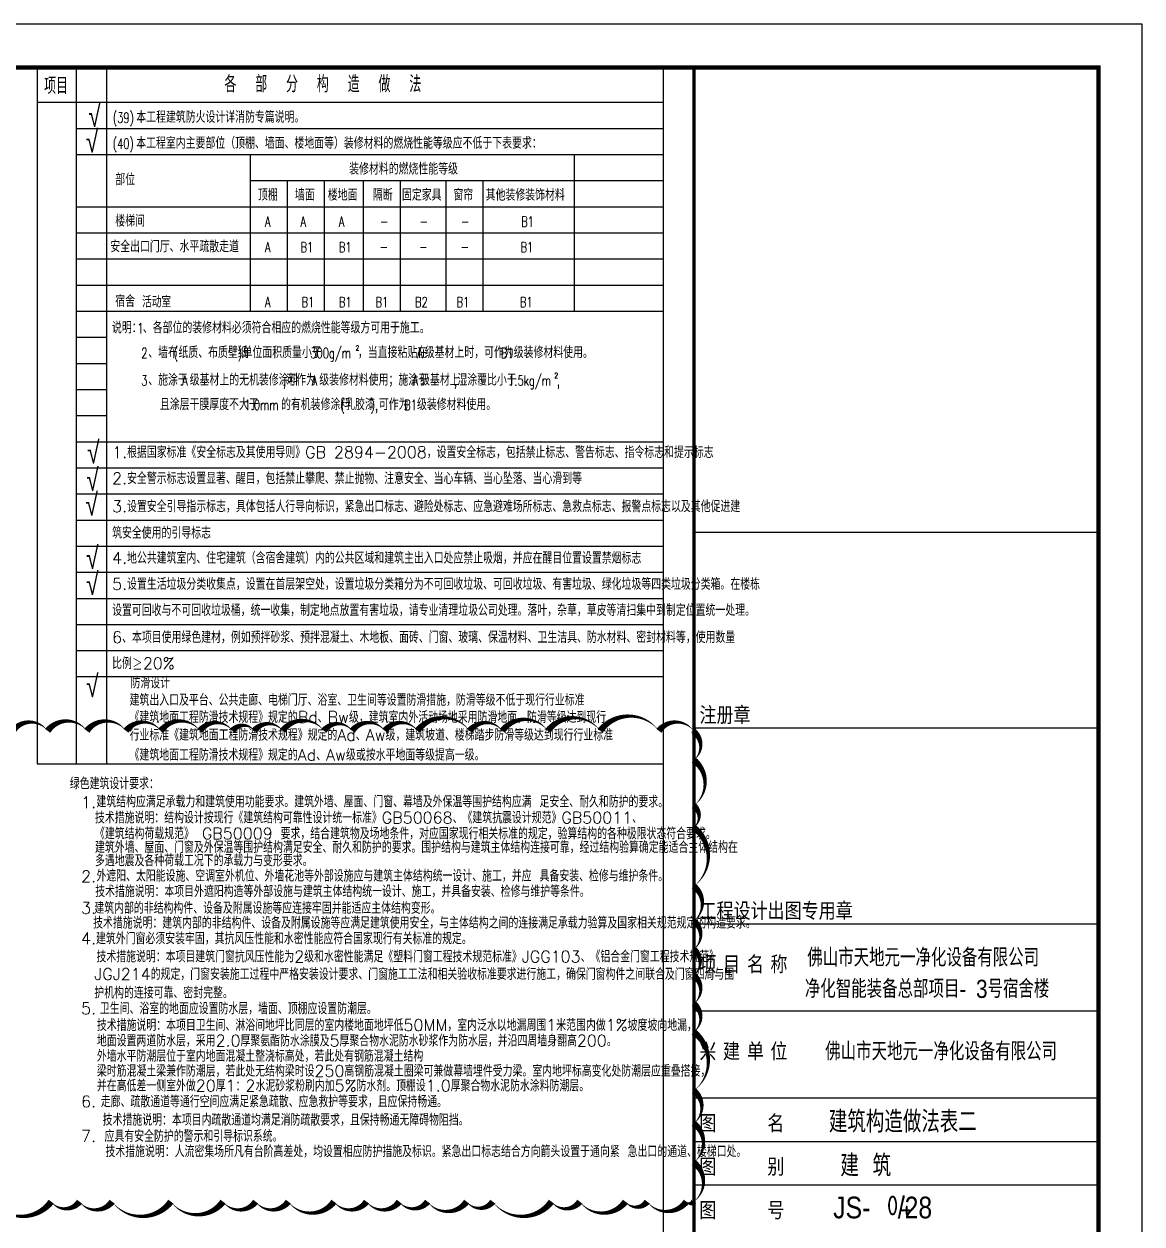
# Model space of a CAD drawing. Extents: x -1041549 to 749950, y -354245 to 17554.
# Drawn here: x -915485 to -889785, y -216377 to -188798 of the extents above; entities that cross this region are included whole.
import ezdxf

# ---------------------------------------------------------------- set-up
doc = ezdxf.new("R2010")
doc.units = 0
doc.header["$LTSCALE"] = 1000
doc.header["$MEASUREMENT"] = 0
for name, color, linetype in [('13', 13, 'Continuous'), ('14', 1, 'Continuous'), ('PUB_TITLE', 4, 'Continuous'), ('填写内容', 7, 'Continuous')]:
    doc.layers.add(name, color=color, linetype=linetype)
doc.layers.add('DIM_MODI', color=6, linetype='Continuous', plot=False)
doc.styles.add('_HZTXT', font='gs_txt.shx', dxfattribs={"width": 0.8, "bigfont": 'HZTXT.shx'})
doc.styles.add('_TCH_DIM', font='SIMPLEX', dxfattribs={"bigfont": 'GBCBIG'})
doc.styles.get("Standard").update_dxf_attribs({"font": 'gbenor.shx', "bigfont": 'gbcbig.shx'})
doc.styles.add('天正', font='SIMPLEX', dxfattribs={"width": 0.8, "bigfont": 'HZTXT'})
doc.styles.add('宋体', font='')
doc.styles.get('宋体').set_extended_font_data('宋体')

# ---------------------------------------------------------------- blocks, each defined once
blk = doc.blocks.new('TUQ')
at = {"layer": '14'}
for p, q in [((-9300, 40000), (-9300, 0)), ((-9300, 40000), (0, 40000)), ((-9300, 29320), (0, 29320)), ((-9300, 24820), (0, 24820)), ((-9300, 20320), (0, 20320)), ((-9300, 18320), (0, 18320)), ((-9300, 16320), (0, 16320)), ((-9300, 15320), (0, 15320)), ((-9300, 14320), (0, 14320))]:
    blk.add_line(p, q, dxfattribs=at)
at = {"layer": '13', "color": 7, "style": '_HZTXT', "width": 0.85}
for s, height, p in [('佛山市天地元一净化设备有限公司', 417.91, (-6694, 19336)), ('净化智能装备总部项目-', 417.91, (-6750, 18616)), ('3号宿舍楼', 417.9, (-2815, 18616)), ('佛山市天地元一净化设备有限公司', 417.91, (-6282, 17179)), ('建  筑', 500, (-5934, 14512)), ('JS-    /28', 500, (-6098, 13549))]:
    blk.add_text(s, height=height, dxfattribs=at).set_placement(p)
at = {"layer": '14', "style": '宋体', "width": 0.82}
for s, p in [('注册章', (-9173, 24949)), ('工程设计出图专用章', (-9173, 20449)), ('项', (-9176, 19220)), ('目', (-8632, 19220)), ('名', (-8081, 19220)), ('称', (-7542, 19220)), ('兴', (-9176, 17220)), ('建', (-8632, 17220)), ('单', (-8081, 17220)), ('位', (-7542, 17220)), ('图      名', (-9176, 15566)), ('图      别', (-9176, 14566)), ('图      号', (-9176, 13566))]:
    blk.add_text(s, height=350, dxfattribs=at).set_placement(p)

msp = doc.modelspace()

# ---------------------------------------------------------------- linework, layer by layer
at = {"layer": 'DIM_MODI'}
msp.add_lwpolyline([(-916209.4, -215864.5, 0, 150, 0.5), (-914859.4, -215864.5, 0, 150, 0.5), (-914209.4, -215864.5, 0, 150, 0.5), (-913459.4, -215864.5, 0, 150, 0.5), (-912109.4, -215864.5, 0, 150, 0.5), (-910909.4, -215864.5, 0, 150, 0.5), (-910159.4, -215864.5, 0, 150, 0.5), (-909409.4, -215864.5, 0, 150, 0.5), (-908359.4, -215864.5, 0, 150, 0.5), (-907609.4, -215864.5, 0, 150, 0.5), (-906859.4, -215864.5, 0, 150, 0.5), (-906209.4, -215864.5, 0, 150, 0.5), (-905309.4, -215864.5, 0, 150, 0.5), (-904709.4, -215864.5, 0, 150, 0.5), (-903359.4, -215864.5, 0, 150, 0.5), (-902709.4, -215864.5, 0, 150, 0.5), (-901659.4, -215864.5, 0, 150, 0.5), (-901159.4, -215864.5, 0, 150, 0.5), (-900259.4, -215864.5, 0, 150, 0.5), (-900090.9, -215864.5, 0, 150, 0.5), (-900090.9, -214964.5, 0, 150, 0.5), (-900090.9, -214064.5, 0, 150, 0.5), (-900090.9, -213314.5, 0, 150, 0.5), (-900090.9, -211964.5, 0, 150, 0.5), (-900090.9, -211314.5, 0, 150, 0.5), (-900090.9, -210664.5, 0, 150, 0.5), (-900090.9, -210064.5, 0, 150, 0.5), (-900090.9, -209414.5, 0, 150, 0.5), (-900090.9, -208614.5, 0, 150, 0.5), (-900090.9, -207264.5, 0, 150, 0.5), (-900090.9, -206764.5, 0, 150, 0.5), (-900090.9, -205714.5, 0, 150, 0.5), (-900090.9, -205064.5, 0, 150, 0.5), (-900090.9, -205042.3, 0, 150, 0.5), (-900890.9, -205042.3, 0, 150, 0.5), (-902240.9, -205042.3, 0, 150, 0.5), (-903440.9, -205042.3, 0, 150, 0.5), (-904490.9, -205042.3, 0, 150, 0.5), (-905240.9, -205042.3, 0, 150, 0.5), (-906440.9, -205042.3, 0, 150, 0.5), (-907190.9, -205042.3, 0, 150, 0.5), (-907940.9, -205042.3, 0, 150, 0.5), (-908590.9, -205042.3, 0, 150, 0.5), (-909540.9, -205042.3, 0, 150, 0.5), (-910190.9, -205042.3, 0, 150, 0.5), (-910690.9, -205042.3, 0, 150, 0.5), (-911440.9, -205042.3, 0, 150, 0.5), (-912340.9, -205042.3, 0, 150, 0.5), (-913140.9, -205042.3, 0, 150, 0.5), (-914040.9, -205042.3, 0, 150, 0.5), (-914940.9, -205042.3, 0, 150, 0.5), (-915740.9, -205042.3, 0, 150, 0.5)], format="xyseb", dxfattribs=at)
at = {"layer": 'PUB_TITLE'}
for p, q in [((-900785.2, -229797.8), (-900785.2, -189797.8)), ((-914285.3, -190597.8), (-900785.2, -190597.8)), ((-914285.3, -191197.8), (-900785.2, -191197.8)), ((-914285.3, -191797.8), (-900785.2, -191797.8)), ((-910285.5, -191797.8), (-910285.5, -195397.8)), ((-910285.5, -192397.8), (-900785.2, -192397.8)), ((-909435.2, -192397.8), (-909435.2, -195397.8)), ((-908585.1, -192397.8), (-908585.1, -195397.8)), ((-907685.4, -192397.8), (-907685.4, -195397.8)), ((-906834.9, -192397.8), (-906834.9, -195397.8)), ((-905784.8, -192397.8), (-905784.8, -195397.8)), ((-904935.1, -192397.8), (-904935.1, -195397.8)), ((-914285.3, -192997.8), (-900785.2, -192997.8)), ((-914285.3, -193597.8), (-900785.2, -193597.8)), ((-914285.3, -194197.8), (-900785.2, -194197.8)), ((-914285.3, -194797.8), (-900785.2, -194797.8)), ((-914285.3, -195397.8), (-900785.2, -195397.8)), ((-914285.3, -195997.8), (-913585.3, -195997.8)), ((-914285.3, -196597.8), (-913585.3, -196597.8)), ((-914285.3, -197197.8), (-913585.3, -197197.8)), ((-914285.3, -197797.8), (-913585.3, -197797.8)), ((-914285.3, -198397.8), (-900785.2, -198397.8)), ((-914285.3, -198397.8), (-900785.2, -198397.8)), ((-914285.3, -198997.8), (-900785.2, -198997.8)), ((-914285.3, -199597.8), (-900785.2, -199597.8)), ((-914285.3, -200197.8), (-900785.2, -200197.8)), ((-914285.3, -200797.8), (-900785.2, -200797.8)), ((-914285.3, -201397.8), (-900785.2, -201397.8)), ((-914285.3, -201997.8), (-900785.2, -201997.8)), ((-914285.3, -202597.8), (-900785.2, -202597.8)), ((-914285.3, -203197.8), (-900785.2, -203197.8)), ((-914285.3, -203797.8), (-900785.2, -203797.8)), ((-915185.3, -205797.8), (-900785.2, -205797.8))]:
    msp.add_line(p, q, dxfattribs=at)
msp.add_lwpolyline([(-949185.2, -230797.8), (-889785.2, -230797.8), (-889785.2, -188797.8), (-949185.2, -188797.8)], close=True, dxfattribs=at)
at = {"layer": 'PUB_TITLE', "const_width": 100}
msp.add_lwpolyline([(-946685.2, -229797.8), (-890785.2, -229797.8), (-890785.2, -189797.8), (-946685.2, -189797.8)], close=True, dxfattribs=at)
at = {"layer": 'PUB_TITLE'}
for points in [[(-915185.3, -189797.8), (-915185.3, -205797.8)], [(-914285.3, -189797.8), (-914285.3, -205797.8)], [(-913585.3, -189844.1), (-913585.3, -205797.8)], [(-915185.3, -190597.8), (-900785.2, -190597.8)], [(-914935.3, -190597.8), (-900785.2, -190597.8)], [(-914534.9, -190597.8), (-900785.2, -190597.8)], [(-902835, -191797.8), (-902835, -195397.8)]]:
    msp.add_lwpolyline(points, dxfattribs=at)
at = {"layer": 'PUB_TITLE', "const_width": 80}
for points in [[(-900085.3, -229797.8), (-900085.3, -189797.8)], [(-900085.3, -189916.3), (-900085.3, -229797.8)]]:
    msp.add_lwpolyline(points, dxfattribs=at)

# ---------------------------------------------------------------- block references
at = {"layer": '14'}
msp.add_blockref('TUQ', (-890785.2, -229797.8), dxfattribs=at)

# ---------------------------------------------------------------- texts
at = {"layer": '13', "color": 7, "style": '_HZTXT', "width": 0.85}
msp.add_text('建筑构造做法表二', height=500, dxfattribs=at).set_placement((-896983.3, -214275.8))
at = {"layer": 'PUB_TITLE', "style": '_TCH_DIM'}
for s, height, p in [('项目', 382.08, (-915023.6, -190407.6)), ('各', 382.1, (-910877.8, -190369.3)), ('部', 382.1, (-910169.6, -190369.3)), ('分', 382.1, (-909461.4, -190369.3)), ('构', 382.1, (-908753.2, -190369.3)), ('造', 382.1, (-908045, -190369.3)), ('做', 382.1, (-907336.7, -190369.3)), ('法', 382.1, (-906628.5, -190369.3)), ('本工程建筑防火设计详消防专篇说明。', 267.457, (-912904.9, -191069.3)), ('本工程室内主要部位（顶棚、墙面、楼地面等）装修材料的燃烧性能等级应不低于下表要求：', 267.457, (-912905.7, -191666.1)), ('部位', 267.46, (-913387.4, -192504.4)), ('装修材料的燃烧性能等级', 267.457, (-908010.5, -192259.6)), ('顶棚', 267.46, (-910106.5, -192858.5)), ('墙面', 267.46, (-909257, -192858.5)), ('楼地面', 267.46, (-908501.3, -192858.5)), ('隔断', 267.46, (-907466.9, -192858.5)), ('固定家具', 267.46, (-906797.3, -192858.5)), ('窗帘', 267.46, (-905613.8, -192858.5)), ('其他装修装饰材料', 267.46, (-904872.7, -192858.5)), ('楼梯间', 267.46, (-913387.4, -193455.8)), ('安全出口门厅、水平疏散走道', 267.457, (-913500.9, -194045)), ('宿舍', 267.46, (-913387.4, -195300.6)), ('活动室', 262.35, (-912771.3, -195314.3)), ('说明：', 267.46, (-913464.1, -195908.7)), ('、各部位的装修材料必须符合相应的燃烧性能等级方可用于施工。', 267.457, (-912753.2, -195908.7)), ('、墙布', 267.46, (-912629.4, -196477.7)), ('纸质、布质壁纸', 267.46, (-911934.4, -196477.7)), ('单位面积质量小于', 267.46, (-910460.6, -196477.7)), ('，当直接粘贴在', 267.46, (-907809.8, -196477.7)), ('级基材上时，可作为', 267.46, (-906272.6, -196477.7)), ('级装修材料使用。', 267.46, (-904227.3, -196477.7)), ('、施涂于', 267.46, (-912629.4, -197108.7)), ('级基材上的无机装修涂料', 267.457, (-911676.3, -197108.7)), ('可作为', 267.46, (-909455.5, -197108.7)), ('级装修材料使用；施涂于', 267.457, (-908697.1, -197108.7)), ('级基材上', 267.46, (-906381.2, -197108.7)), ('湿涂覆比小于', 267.46, (-905523.2, -197108.7)), ('且涂层干膜厚度不大于', 267.46, (-912363.1, -197672.6)), ('的有机装修涂料', 267.46, (-909576.4, -197672.6)), ('乳胶漆', 267.46, (-908102.6, -197672.6)), ('可作为', 267.46, (-907328.4, -197672.6)), ('级装修材料使用。', 267.46, (-906451.2, -197672.6)), ('1.根据国家标准《安全标志及其使用导则》GB 2894-2008，设置安全标志，包括禁止标志、警告标志、指令标志和提示标志', 267.457, (-913459.8, -198773.3)), ('2.安全警示标志设置显著、醒目，包括禁止攀爬、禁止抛物、注意安全、当心车辆、当心坠落、当心滑到等', 267.457, (-913459.8, -199373.3)), ('3.设置安全引导指示标志，具体包括人行导向标识，紧急出口标志、避险处标志、应急避难场所标志、急救点标志、报警点标志以及其他促进建', 267.457, (-913459.8, -200018.3)), ('筑安全使用的引导标志', 267.46, (-913459.8, -200624.9)), ('4.地公共建筑室内、住宅建筑（含宿舍建筑）内的公共区域和建筑主出入口处应禁止吸烟，并应在醒目位置设置禁烟标志', 267.457, (-913459.8, -201202.5)), ('5.设置生活垃圾分类收集点，设置在首层架空处，设置垃圾分类箱分为不可回收垃圾、可回收垃圾、有害垃圾、绿化垃圾等四类垃圾分类箱。在楼栋', 267.457, (-913459.8, -201802.5)), ('设置可回收与不可回收垃圾桶，统一收集，制定地点放置有害垃圾，请专业清理垃圾公司处理。落叶，杂草，草皮等清扫集中到制定位置统一处理。', 267.457, (-913459.8, -202402.5)), ('6、本项目使用绿色建材，例如预拌砂浆、预拌混凝土、木地板、面砖、门窗、玻璃、保温材料、卫生洁具、防水材料、密封材料等，使用数量', 267.457, (-913459.8, -203024.7)), ('比例≥20%%%', 267.46, (-913459.8, -203624.7)), ('防滑设计', 267.46, (-913037.2, -204069.8, -1958.9)), ('建筑出入口及平台、公共走廊、电梯门厅、浴室、卫生间等设置防滑措施，防滑等级不低于现行行业标准', 267.457, (-913057.7, -204467.2, -1958.9)), ('《建筑地面工程防滑技术规程》规定的Bd、Bw级，建筑室内外活动场地采用防滑地面，防滑等级达到现行', 267.457, (-913057.7, -204861.9, -1958.9)), ('行业标准《建筑地面工程防滑技术规程》规定的Ad、Aw级，建筑坡道、楼梯踏步防滑等级达到现行行业标准', 267.457, (-913057.7, -205270.5, -1958.9)), ('《建筑地面工程防滑技术规程》规定的Ad、Aw级或按水平地面等级提高一级。', 267.457, (-913057.7, -205728.6, -1958.9))]:
    msp.add_text(s, height=height, dxfattribs=at).set_placement(p)
at = {"layer": 'PUB_TITLE'}
for s, height, style, width, p in [('√', 495.2, '天正', 0.8, (-914006.3, -191160.2)), ('(39)', 235.7, '_TCH_DIM', 0.705882, (-913443.6, -191069.3)), ('√', 495.2, '天正', 0.8, (-914061.7, -191748.3)), ('(40)', 235.7, '_TCH_DIM', 0.705882, (-913444.4, -191666.1)), ('A', 235.7, '_TCH_DIM', 0.705882, (-909947.4, -193455.8)), ('A', 235.7, '_TCH_DIM', 0.705882, (-909130.3, -193455.8)), ('A', 235.7, '_TCH_DIM', 0.705882, (-908249.2, -193455.8)), ('B1', 235.7, '_TCH_DIM', 0.705882, (-904057.9, -193455.8)), ('-', 250.4, '_TCH_DIM', 0.705882, (-907302.6, -193455.8)), ('-', 250.4, '_TCH_DIM', 0.705882, (-906392.1, -193455.8)), ('-', 250.4, '_TCH_DIM', 0.705882, (-905439.6, -193455.8)), ('A', 235.7, '_TCH_DIM', 0.705882, (-909947.4, -194045)), ('B1', 235.7, '_TCH_DIM', 0.705882, (-909130.3, -194045)), ('B1', 235.7, '_TCH_DIM', 0.705882, (-908249.2, -194045)), ('B1', 235.7, '_TCH_DIM', 0.705882, (-904070.4, -194045)), ('-', 250.4, '_TCH_DIM', 0.705882, (-907315.1, -194045)), ('-', 250.4, '_TCH_DIM', 0.705882, (-906404.6, -194045)), ('-', 250.4, '_TCH_DIM', 0.705882, (-905452.1, -194045)), ('A', 235.7, '_TCH_DIM', 0.705882, (-909947.4, -195306.7)), ('B1', 235.7, '_TCH_DIM', 0.705882, (-909105.8, -195308.2)), ('B1', 235.7, '_TCH_DIM', 0.705882, (-908249.2, -195308.2)), ('B1', 235.7, '_TCH_DIM', 0.705882, (-907406.1, -195308.2)), ('B2', 235.7, '_TCH_DIM', 0.705882, (-906495.6, -195308.2)), ('B1', 235.7, '_TCH_DIM', 0.705882, (-905543.1, -195308.2)), ('B1', 235.7, '_TCH_DIM', 0.705882, (-904083.9, -195308.2)), ('1', 235.7, '_TCH_DIM', 0.705882, (-912880, -195908.7)), ('2', 235.7, '_TCH_DIM', 0.705882, (-912787.9, -196477.7)), ('(', 235.7, '_TCH_DIM', 0.705882, (-912045.3, -196477.7)), (')', 235.7, '_TCH_DIM', 0.705882, (-910571.6, -196477.7)), ('300g/m', 235.7, '_TCH_DIM', 0.705882, (-908903.1, -196477.7)), ('2', 117.8, '_TCH_DIM', 0.705882, (-907865.2, -196304.4)), ('A', 235.7, '_TCH_DIM', 0.705882, (-906446.9, -196477.7)), ('B1', 235.7, '_TCH_DIM', 0.705882, (-904520.4, -196477.7)), ('3', 235.7, '_TCH_DIM', 0.705882, (-912787.9, -197108.7)), ('A', 235.7, '_TCH_DIM', 0.705882, (-911850.6, -197108.7)), ('A', 235.7, '_TCH_DIM', 0.705882, (-908871.4, -197108.7)), ('A', 235.7, '_TCH_DIM', 0.705882, (-906555.5, -197108.7)), ('1.5kg/m', 235.7, '_TCH_DIM', 0.705882, (-904355, -197108.7)), ('2', 117.8, '_TCH_DIM', 0.705882, (-903293.4, -196935.3)), (',', 235.7, '_TCH_DIM', 0.705882, (-909534.7, -197108.7)), (',', 235.7, '_TCH_DIM', 0.705882, (-905602.4, -197108.7)), (',', 235.7, '_TCH_DIM', 0.705882, (-903237.9, -197108.7)), ('1.0mm', 235.7, '_TCH_DIM', 0.705882, (-910416.2, -197672.6)), ('(', 235.7, '_TCH_DIM', 0.705882, (-908213.6, -197672.6)), ('),', 235.7, '_TCH_DIM', 0.705882, (-907518.6, -197672.6)), ('B1', 235.7, '_TCH_DIM', 0.705882, (-906744.3, -197672.6)), ('√', 495.2, '天正', 0.8, (-914032.1, -198894.7)), ('√', 495.2, '天正', 0.8, (-914051.2, -199522.3)), ('√', 495.2, '天正', 0.8, (-914070.4, -200096.2)), ('√', 495.2, '天正', 0.8, (-914055, -201318.7)), ('√', 495.2, '天正', 0.8, (-914055, -201918.9)), ('√', 495.2, '天正', 0.8, (-914055, -204265.1))]:
    msp.add_text(s, height=height, dxfattribs=dict(at, style=style, width=width)).set_placement(p)
at = {"layer": 'PUB_TITLE', "color": 3, "style": '_TCH_DIM'}
for s, height, p in [('绿色建筑设计要求：', 267.46, (-914431.3, -206386, -1958.9)), ('1.', 267.46, (-914173.5, -206818.6)), ('建筑结构应满足承载力和建筑使用功能要求。建筑外墙、屋面、门窗、幕墙及外保温等围护结构应满 足安全、耐久和防护的要求。', 267.457, (-913820.7, -206804.2, -1958.9)), ('技术措施说明：结构设计按现行《建筑结构可靠性设计统一标准》GB50068、《建筑抗震设计规范》GB50011、 ', 267.457, (-913853.6, -207171.5, -1958.9)), ('《建筑结构荷载规范》 GB50009 要求，结合建筑物及场地条件，对应国家现行相关标准的规定，验算结构的各种极限状态符合要求。', 267.457, (-913853.6, -207536.5, -1958.9)), ('建筑外墙、屋面、门窗及外保温等围护结构满足安全、耐久和防护的要求。围护结构与建筑主体结构连接可靠，经过结构验算确定能适合主体结构在', 267.457, (-913853.6, -207850.7, -1958.9)), ('多遇地震及各种荷载工况下的承载力与变形要求。', 267.457, (-913853.6, -208156.7, -1958.9)), ('外遮阳、太阳能设施、空调室外机位、外墙花池等外部设施应与建筑主体结构统一设计、施工，并应 具备安装、检修与维护条件。', 267.457, (-913820.7, -208508.1, -1958.9)), ('2.', 267.46, (-914173.5, -208522.5)), ('技术措施说明：本项目外遮阳构造等外部设施与建筑主体结构统一设计、施工，并具备安装、检修与维护等条件。', 267.457, (-913848.9, -208865.5)), ('3.', 267.46, (-914173.5, -209248.5)), ('建筑内部的非结构构件、设备及附属设施等应连接牢固并能适应主体结构变形。', 267.457, (-913868.3, -209248.5)), ('技术措施说明：建筑内部的非结构件、设备及附属设施等应满足建筑使用安全，与主体结构之间的连接满足承载力验算及国家相关规范规定的构造要求。', 267.457, (-913897.1, -209588.4)), ('4.', 267.46, (-914173.5, -209948.8)), ('建筑外门窗必须安装牢固，其抗风压性能和水密性能应符合国家现行有关标准的规定。', 267.457, (-913830.6, -209948.8)), ('技术措施说明：本项目建筑门窗抗风压性能为2级和水密性能满足《塑料门窗工程技术规范标准》JGG103、《铝合金门窗工程技术规范》', 267.457, (-913820.1, -210364.2)), ('JGJ214的规定，门窗安装施工过程中严格安装设计要求、门窗施工工法和相关验收标准要求进行施工，确保门窗构件之间联合及门窗四周与围', 267.457, (-913868.6, -210767.3)), ('护机构的连接可靠、密封完整。', 267.457, (-913868.6, -211195.4)), ('卫生间、浴室的地面应设置防水层，墙面、顶棚应设置防潮层。', 267.457, (-913741.8, -211556.6)), ('5.', 267.46, (-914173.5, -211556.6)), ('技术措施说明：本项目卫生间、淋浴间地坪比同层的室内楼地面地坪低50MM，室内泛水以地漏周围1米范围内做1%%%坡度坡向地漏，', 267.457, (-913809.1, -211940.3)), ('地面设置两道防水层，采用2.0厚聚氨酯防水涂膜及5厚聚合物水泥防水砂浆作为防水层，并沿四周墙身翻高200。', 267.457, (-913809.1, -212298)), ('外墙水平防潮层位于室内地面混凝土整浇标高处，若此处有钢筋混凝土结构', 267.457, (-913809.1, -212650.2)), ('梁时筋混凝土梁兼作防潮层，若此处无结构梁时设250高钢筋混凝土圈梁可兼做幕墙埋件受力梁。室内地坪标高变化处防潮层应重叠搭接，', 267.457, (-913809.1, -212993.3)), ('并在高低差一侧室外做20厚1：2水泥砂浆粉刷内加5%%%防水剂。顶棚设1.0厚聚合物水泥防水涂料防潮层。', 267.457, (-913809.1, -213331.7)), ('6.', 267.46, (-914173.5, -213695.6)), ('走廊、疏散通道等通行空间应满足紧急疏散、应急救护等要求，且应保持畅通。', 267.457, (-913719.9, -213695.6)), ('技术措施说明：本项目内疏散通道均满足消防疏散要求，且保持畅通无障碍物阻挡。', 267.457, (-913676.5, -214117.4)), ('7.', 267.46, (-914173.5, -214491)), ('应具有安全防护的警示和引导标识系统。', 267.457, (-913633.8, -214491)), ('技术措施说明：人流密集场所凡有台阶高差处，均设置相应防护措施及标识。紧急出口标志结合方向箭头设置于通向紧 急出口的通道、楼梯口处。', 267.457, (-913613.5, -214841.9))]:
    msp.add_text(s, height=height, dxfattribs=at).set_placement(p)
at = {"layer": '填写内容'}
msp.add_text('04', height=450, dxfattribs=at).set_placement((-895649.7, -216177.1, -3552))

doc.saveas('drawing.dxf')
